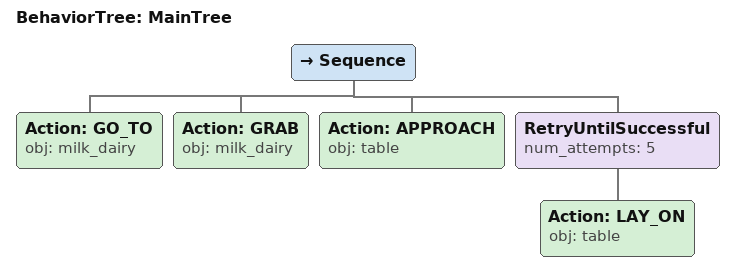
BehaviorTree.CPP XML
<root main_tree_to_execute="MainTree">
  <BehaviorTree ID="MainTree">
    <Sequence>
      <!-- Go to milk_dairy -->
      <Action ID="GO_TO" obj="milk_dairy" />
      <!-- Grab milk_dairy -->
      <Action ID="GRAB" obj="milk_dairy" />
      <!-- Approach table -->
      <Action ID="APPROACH" obj="table" />
      <!-- Retry PLACE_ON_TOP table up to 5 attempts -->
      <RetryUntilSuccessful num_attempts="5">
        <!-- Place on table -->
        <Action ID="LAY_ON" obj="table" />
      </RetryUntilSuccessful>
    </Sequence>
  </BehaviorTree>
</root>
